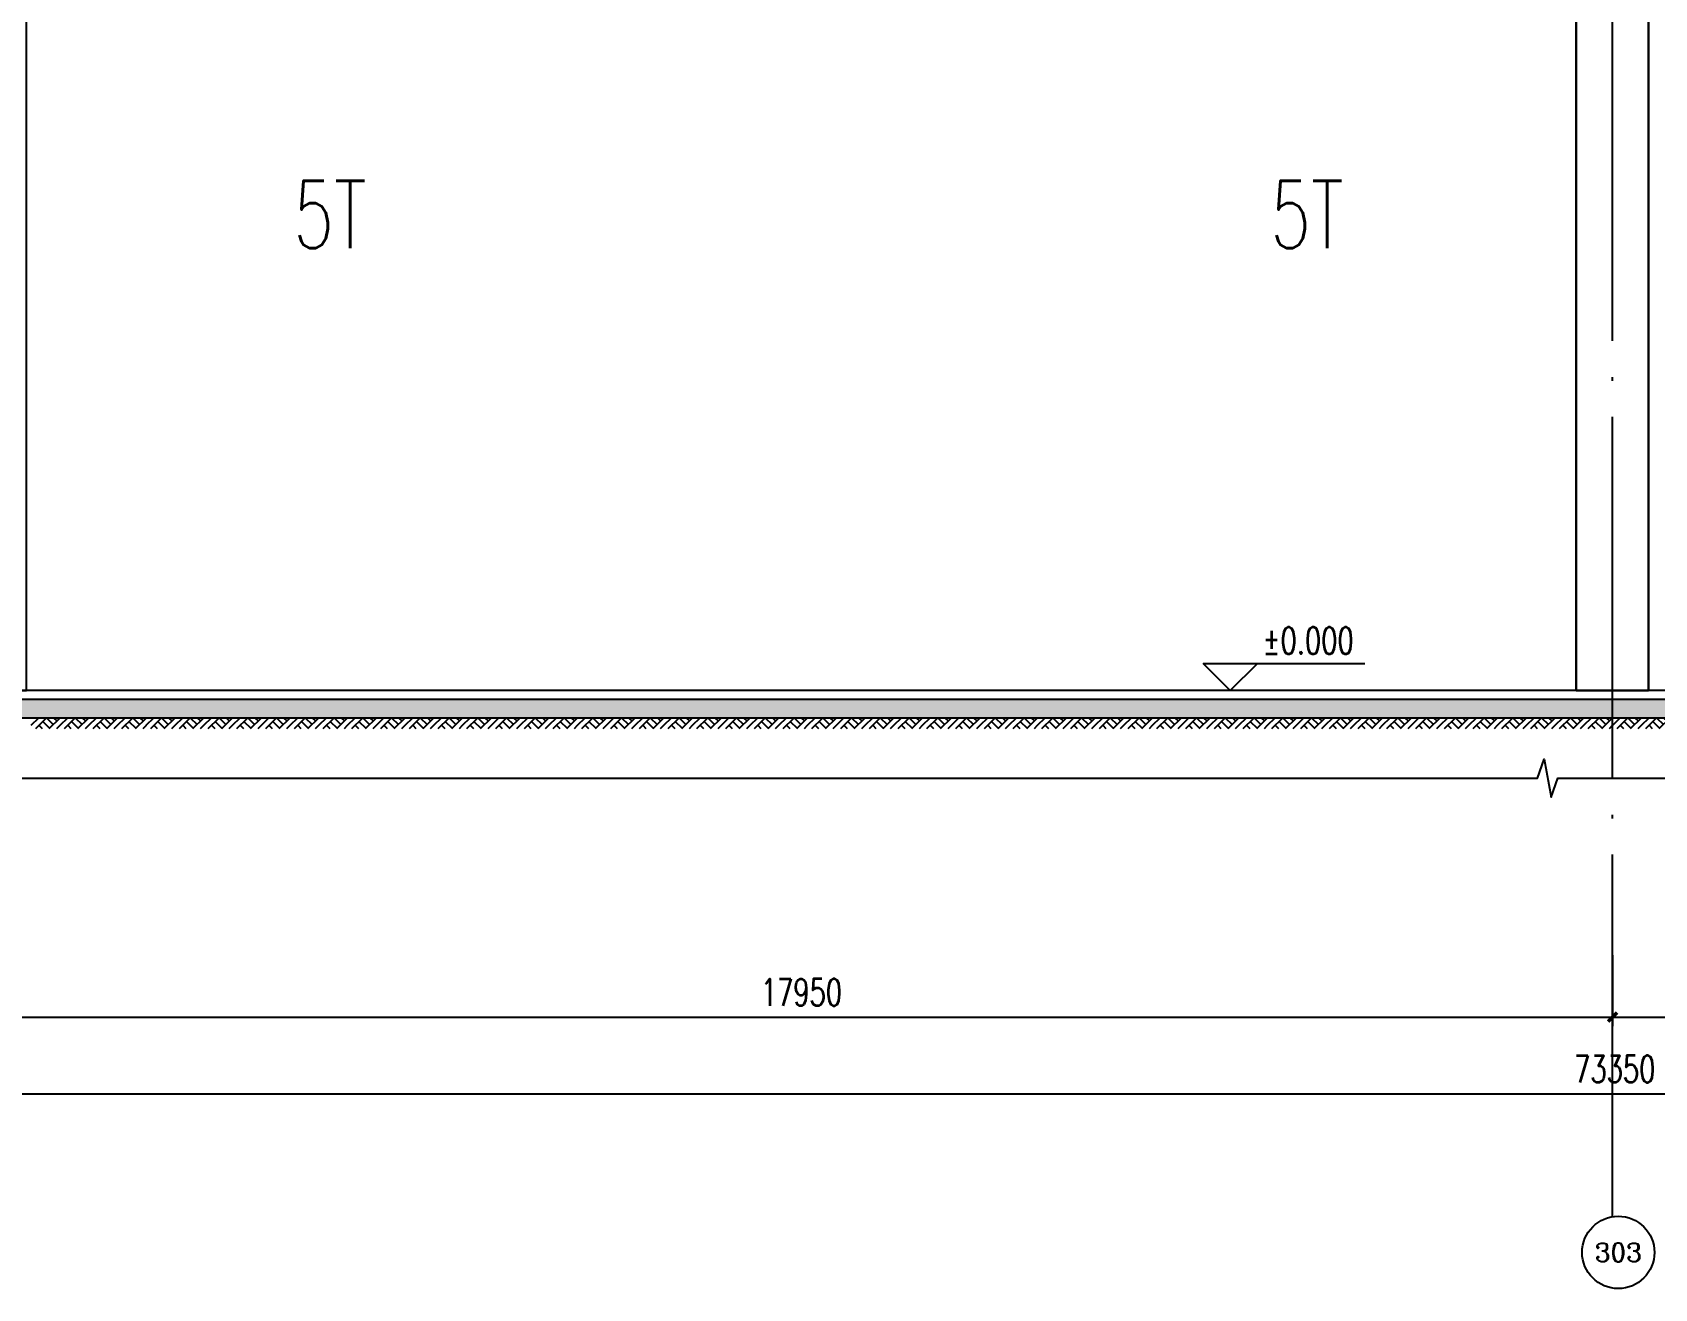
# Model space of a CAD drawing. Extents: x -1899985 to -450366, y 556196 to 2151267.
# Drawn here: x -654804 to -636854, y 561644 to 575536 of the extents above; entities that cross this region are included whole.
import ezdxf
from ezdxf.enums import TextEntityAlignment as Align

# ---------------------------------------------------------------- set-up
doc = ezdxf.new("R2010")
doc.units = 0
doc.header["$LTSCALE"] = 1000
doc.header["$MEASUREMENT"] = 0
doc.linetypes.add('__DASH', pattern=[0.35, 0.25, -0.1])
doc.linetypes.add('DOTE', pattern=[2.42, 2, -0.2, 0.02, -0.2])
doc.layers.get('Defpoints').update_dxf_attribs({"color": 210})
for name, color, linetype in [('A-AXIS-D', 1, 'Continuous'), ('A-AXIS-DOTE', 14, 'DOTE'), ('A-AXIS-SYMB', 3, 'Continuous'), ('A-HATCH-1', 252, 'Continuous'), ('A-LIN-V', 9, 'Continuous'), ('AS-COLN', 6, 'Continuous'), ('AS-WALL', 40, 'Continuous'), ('COLUMN', 9, 'Continuous'), ('DIM_ELEV', 3, 'Continuous'), ('FHSGH10105-主梁-06', 7, 'Continuous'), ('PUB_TEXT', 7, 'Continuous')]:
    doc.layers.add(name, color=color, linetype=linetype)
doc.styles.add('_TCH_AXIS', font='COMPLEX', dxfattribs={"bigfont": 'GBCBIG'})
doc.styles.add('_TCH_DIM', font='SIMPLEX', dxfattribs={"bigfont": 'GBCBIG'})
doc.styles.add('A-DIM_T3', font='SIMPLEX', dxfattribs={"width": 0.705882, "bigfont": 'GBCBIG'})
doc.styles.add('A-STANDARD', font='SIMPLEX', dxfattribs={"bigfont": 'GBCBIG'})
doc.dimstyles.new('A-DIM&&100', dxfattribs={"dimtxt": 297.5, "dimasz": 100, "dimexe": 100, "dimexo": 100, "dimgap": 126.25, "dimtad": 1, "dimdec": 0, "dimzin": 0, "dimdsep": 46, "dimtxsty": 'A-DIM_T3', "dimblk": 'ARCHTICK', "dimcen": 0.09, "dimclrt": 7, "dimazin": 2, "dimtfac": 1, "dimtdec": 0, "dimtix": 1, "dimtmove": 2, "dimatfit": 3, "dimfxl": 0, "dimtolj": 1, "dimtzin": 0, "dimarcsym": 0})

# ---------------------------------------------------------------- blocks, each defined once
blk = doc.blocks.new('w432424324')
at = {"layer": 'COLUMN'}
for points in [[(-769154.7, 584057.5), (-769154.7, 568257.5), (-768354.7, 568257.5), (-768354.7, 584057.5)], [(-750404.7, 584057.5), (-750404.7, 568257.5), (-751204.7, 568257.5), (-751204.7, 584057.5)]]:
    blk.add_lwpolyline(points, close=True, dxfattribs=at)
blk = doc.blocks.new('_ArchTick')
at = {"color": 0, "linetype": 'ByBlock', "const_width": 0.4}
blk.add_lwpolyline([(-0.5, -0.5), (0.5, 0.5)], dxfattribs=at)
blk = doc.blocks.new('*D380')
at = {"layer": 'A-AXIS-D', "color": 0, "lineweight": -2}
for p, q in [((-673970, 565332), (-673970, 563696)), ((-600620, 565332), (-600620, 563696)), ((-673970, 563796), (-600620, 563796))]:
    blk.add_line(p, q, dxfattribs=at)
at = {"layer": 'Defpoints', "color": 0}
for p in [(-673970, 565432), (-600620, 565432), (-600620, 563796)]:
    blk.add_point(p, dxfattribs=at)
at = {"layer": 'A-AXIS-D', "color": 0, "lineweight": -2, "xscale": 100, "yscale": 100, "zscale": 100, "rotation": 180}
blk.add_blockref('_ArchTick', (-673970, 563796), dxfattribs=at)
at = {"layer": 'A-AXIS-D', "color": 0, "lineweight": -2, "xscale": 100, "yscale": 100, "zscale": 100}
blk.add_blockref('_ArchTick', (-600620, 563796), dxfattribs=at)
at = {"layer": 'A-AXIS-D', "color": 7, "insert": (-637295, 564071), "char_height": 297.5, "attachment_point": 5, "style": 'A-DIM_T3'}
blk.add_mtext('\\A1;73350', dxfattribs=at)
blk = doc.blocks.new('*D443')
at = {"layer": 'A-AXIS-D', "color": 0, "lineweight": -2}
for p, q in [((-637320, 565332), (-637320, 564546)), ((-619370, 565332), (-619370, 564546)), ((-637320, 564646), (-619370, 564646))]:
    blk.add_line(p, q, dxfattribs=at)
at = {"layer": 'Defpoints', "color": 0}
for p in [(-637320, 565432), (-619370, 565432), (-619370, 564646)]:
    blk.add_point(p, dxfattribs=at)
at = {"layer": 'A-AXIS-D', "color": 0, "lineweight": -2, "xscale": 100, "yscale": 100, "zscale": 100, "rotation": 180}
blk.add_blockref('_ArchTick', (-637320, 564646), dxfattribs=at)
at = {"layer": 'A-AXIS-D', "color": 0, "lineweight": -2, "xscale": 100, "yscale": 100, "zscale": 100}
blk.add_blockref('_ArchTick', (-619370, 564646), dxfattribs=at)
at = {"layer": 'A-AXIS-D', "color": 7, "insert": (-628345, 564921), "char_height": 297.5, "attachment_point": 5, "style": 'A-DIM_T3'}
blk.add_mtext('\\A1;17950', dxfattribs=at)
blk = doc.blocks.new('*D444')
at = {"layer": 'A-AXIS-D', "color": 0, "lineweight": -2}
for p, q in [((-655270, 565332), (-655270, 564546)), ((-637320, 565332), (-637320, 564546)), ((-655270, 564646), (-637320, 564646))]:
    blk.add_line(p, q, dxfattribs=at)
at = {"layer": 'Defpoints', "color": 0}
for p in [(-655270, 565432), (-637320, 565432), (-637320, 564646)]:
    blk.add_point(p, dxfattribs=at)
at = {"layer": 'A-AXIS-D', "color": 0, "lineweight": -2, "xscale": 100, "yscale": 100, "zscale": 100, "rotation": 180}
blk.add_blockref('_ArchTick', (-655270, 564646), dxfattribs=at)
at = {"layer": 'A-AXIS-D', "color": 0, "lineweight": -2, "xscale": 100, "yscale": 100, "zscale": 100}
blk.add_blockref('_ArchTick', (-637320, 564646), dxfattribs=at)
at = {"layer": 'A-AXIS-D', "color": 7, "insert": (-646295, 564921), "char_height": 297.5, "attachment_point": 5, "style": 'A-DIM_T3'}
blk.add_mtext('\\A1;17950', dxfattribs=at)
blk = doc.blocks.new('$LinePat$素土夯实')
at = {"color": 0}
for p, q in [((0, -210), (210, 0)), ((120, -300), (420, 0)), ((420, 0), (608, -188)), ((495, -300), (795, 0)), ((615, 0), (705, -90)), ((210, -210), (300, -300)), ((315, -105), (502, -293)), ((705, -300), (795, -210))]:
    blk.add_line(p, q, dxfattribs=at)

msp = doc.modelspace()

# ---------------------------------------------------------------- hatches: boundary and pattern name
at = {"layer": 'A-HATCH-1'}
h = msp.add_hatch(dxfattribs=at)
h.set_pattern_fill('混凝土', color=256, scale=50)
h.set_pattern_definition([(50, (0, 0), (358.63009, -31.37607), [37.5, -412.5]), (355, (0, 0), (-69.37567, 376.09607), [30, -330]), (100.4514, (29.9, -2.6), (289.25469, 344.71977), [31.8701, -350.57106]), (46.1842, (0, 100), (533.62052, -82.7595), [56.25, -618.75]), (96.6356, (44.47, 93.1), (467.33135, 487.05894), [47.80514, -525.8565]), (351.1842, (0, 100), (467.33097, 487.0593), [45, -495]), (21, (50, 75), (298.45353, -201.30945), [37.5, -412.5]), (326, (50, 75), (121.65767, 362.57502), [30, -330]), (71.4514, (74.87, 58.22), (420.11131, 161.26525), [31.8701, -350.57106]), (37.5, (0, 0), (6.079928, 166.446927), [0, -326, 0, -335, 0, -331.25]), (7.5, (0, 0), (131.53477, 197.205856), [0, -191, 0, -318.5, 0, -126.25]), (327.5, (-111.5, 0), (266.911218, -11.277436), [0, -125, 0, -390, 0, -517.5]), (317.5, (-161.5, 0), (291.593085, 50.05249), [0, -162.5, 0, -259, 0, -367.5])])
h.paths.add_polyline_path([(-601365.9, 567957.5), (-601365.9, 568157.5), (-673270, 568157.5), (-673270, 567957.5)])

# ---------------------------------------------------------------- linework, layer by layer
at = {"layer": 'A-AXIS-D'}
msp.add_circle((-637255.7, 562043.9), 400, dxfattribs=at)
at = {"layer": 'A-AXIS-DOTE', "ltscale": 2}
msp.add_line((-637320, 562443.9), (-637320, 589505.1), dxfattribs=at)
at = {"layer": 'A-AXIS-DOTE', "linetype": '__DASH', "ltscale": 2}
msp.add_line((-590152, 568257.5), (-684013.9, 568257.5), dxfattribs=at)
at = {"layer": 'A-AXIS-SYMB'}
msp.add_lwpolyline([(-676403.6, 567290), (-638150.7, 567290), (-638074.2, 567500), (-638000.2, 567080), (-637925.7, 567290), (-599672.7, 567290)], dxfattribs=at)
at = {"layer": 'AS-COLN'}
msp.add_lwpolyline([(-601365.9, 567957.5), (-601365.9, 568157.5), (-673270, 568157.5), (-673270, 567957.5)], close=True, dxfattribs=at)
at = {"layer": 'AS-WALL'}
msp.add_lwpolyline([(-600720, 568257.5), (-600720, 568257.5), (-673920, 568257.5), (-673920, 568157.5)], dxfattribs=at)
at = {"layer": 'DIM_ELEV'}
for p, q in [((-641549, 568257.5), (-641849, 568557.5)), ((-641849, 568557.5), (-640061, 568557.5)), ((-641549, 568257.5), (-641249, 568557.5))]:
    msp.add_line(p, q, dxfattribs=at)

# ---------------------------------------------------------------- block references
at = {"layer": 'A-HATCH-1', "xscale": 0.4002011246148612, "yscale": 0.4, "zscale": 0.4, "rotation": 359.9999999999998}
for p in [(-654816.7, 567957.5), (-654498.6, 567957.5), (-654180.4, 567957.5), (-653862.2, 567957.5), (-653544.1, 567957.5), (-653225.9, 567957.5), (-652907.8, 567957.5), (-652589.6, 567957.5), (-652271.4, 567957.5), (-651953.3, 567957.5), (-651635.1, 567957.5), (-651317, 567957.5), (-650998.8, 567957.5), (-650680.6, 567957.5), (-650362.5, 567957.5), (-650044.3, 567957.5), (-649726.2, 567957.5), (-649408, 567957.5), (-649089.8, 567957.5), (-648771.7, 567957.5), (-648453.5, 567957.5), (-648135.4, 567957.5), (-647817.2, 567957.5), (-647499, 567957.5), (-647180.9, 567957.5), (-646862.7, 567957.5), (-646544.6, 567957.5), (-646226.4, 567957.5), (-645908.2, 567957.5), (-645590.1, 567957.5), (-645271.9, 567957.5), (-644953.8, 567957.5), (-644635.6, 567957.5), (-644317.4, 567957.5), (-643999.3, 567957.5), (-643681.1, 567957.5), (-643363, 567957.5), (-643044.8, 567957.5), (-642726.7, 567957.5), (-642408.5, 567957.5), (-642090.3, 567957.5), (-641772.2, 567957.5), (-641454, 567957.5), (-641135.9, 567957.5), (-640817.7, 567957.5), (-640499.5, 567957.5), (-640181.4, 567957.5), (-639863.2, 567957.5), (-639545.1, 567957.5), (-639226.9, 567957.5), (-638908.7, 567957.5), (-638590.6, 567957.5), (-638272.4, 567957.5), (-637954.3, 567957.5), (-637636.1, 567957.5), (-637317.9, 567957.5), (-636999.8, 567957.5)]:
    msp.add_blockref('$LinePat$素土夯实', p, dxfattribs=at)
at = {"layer": 'A-LIN-V'}
for p in [(113484.7, 0), (131434.7, 0)]:
    msp.add_blockref('w432424324', p, dxfattribs=at)

# ---------------------------------------------------------------- texts
at = {"layer": 'FHSGH10105-主梁-06', "color": 3, "linetype": 'Continuous', "style": 'A-STANDARD', "width": 0.705882}
for p in [(-651916.9, 573152.3), (-641105.5, 573152.3)]:
    msp.add_text('5T', height=743.75, dxfattribs=at).set_placement(p)
at = {"layer": 'PUB_TEXT', "style": '_TCH_DIM', "width": 0.705882}
msp.add_text('%%P0.000', height=297.5, dxfattribs=at).set_placement((-641191, 568662.5))
at = {"layer": 'PUB_TEXT', "style": '_TCH_AXIS'}
msp.add_text('303', height=206.28, dxfattribs=at).set_placement((-637516, 561940.7), (-636995.4, 561940.7), align=Align.FIT)

# ---------------------------------------------------------------- dimensions: what is measured, and where the dimension line sits
at = {"layer": 'A-AXIS-D'}
for base, p1, p2, picture, middle in [((-600620, 563795.6), (-673970, 565432), (-600620, 565432), '*D380', (-637295, 564070.6)), ((-637320, 564645.6), (-655270, 565432), (-637320, 565432), '*D444', (-646295, 564920.6)), ((-619370, 564645.6), (-637320, 565432), (-619370, 565432), '*D443', (-628345, 564920.6))]:
    dim = msp.add_linear_dim(base=base, p1=p1, p2=p2, angle=360, dimstyle='A-DIM&&100', override={"dimgap": 0}, dxfattribs=at)
    dim.commit()
    dim.dimension.update_dxf_attribs({"geometry": picture, "text_midpoint": middle, "dimtype": 129})

doc.saveas('drawing.dxf')
